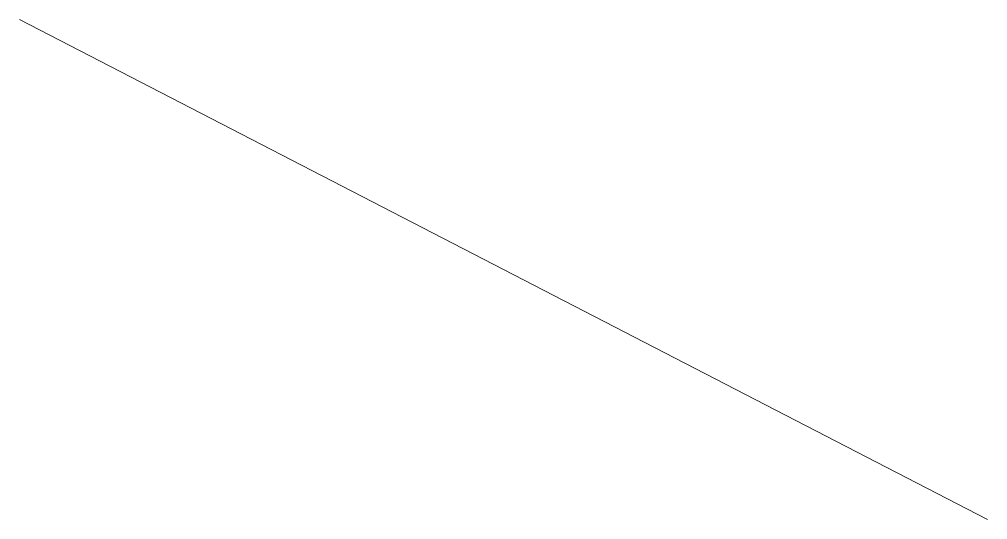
# Model space of a CAD drawing. Header units: millimetres. Extents: x 330.7835 to 330.8536, y 76.4938 to 76.5301.
import ezdxf

# ---------------------------------------------------------------- set-up
doc = ezdxf.new("R2010")
doc.units = ezdxf.units.MM
doc.header["$MEASUREMENT"] = 0

msp = doc.modelspace()

# ---------------------------------------------------------------- linework, layer by layer
at = {"color": 240, "linetype": 'Continuous', "lineweight": 15, "true_color": 0xed1f24}
msp.add_line((330.853605, 76.493824), (330.783523, 76.530061), dxfattribs=at)

doc.saveas('drawing.dxf')
